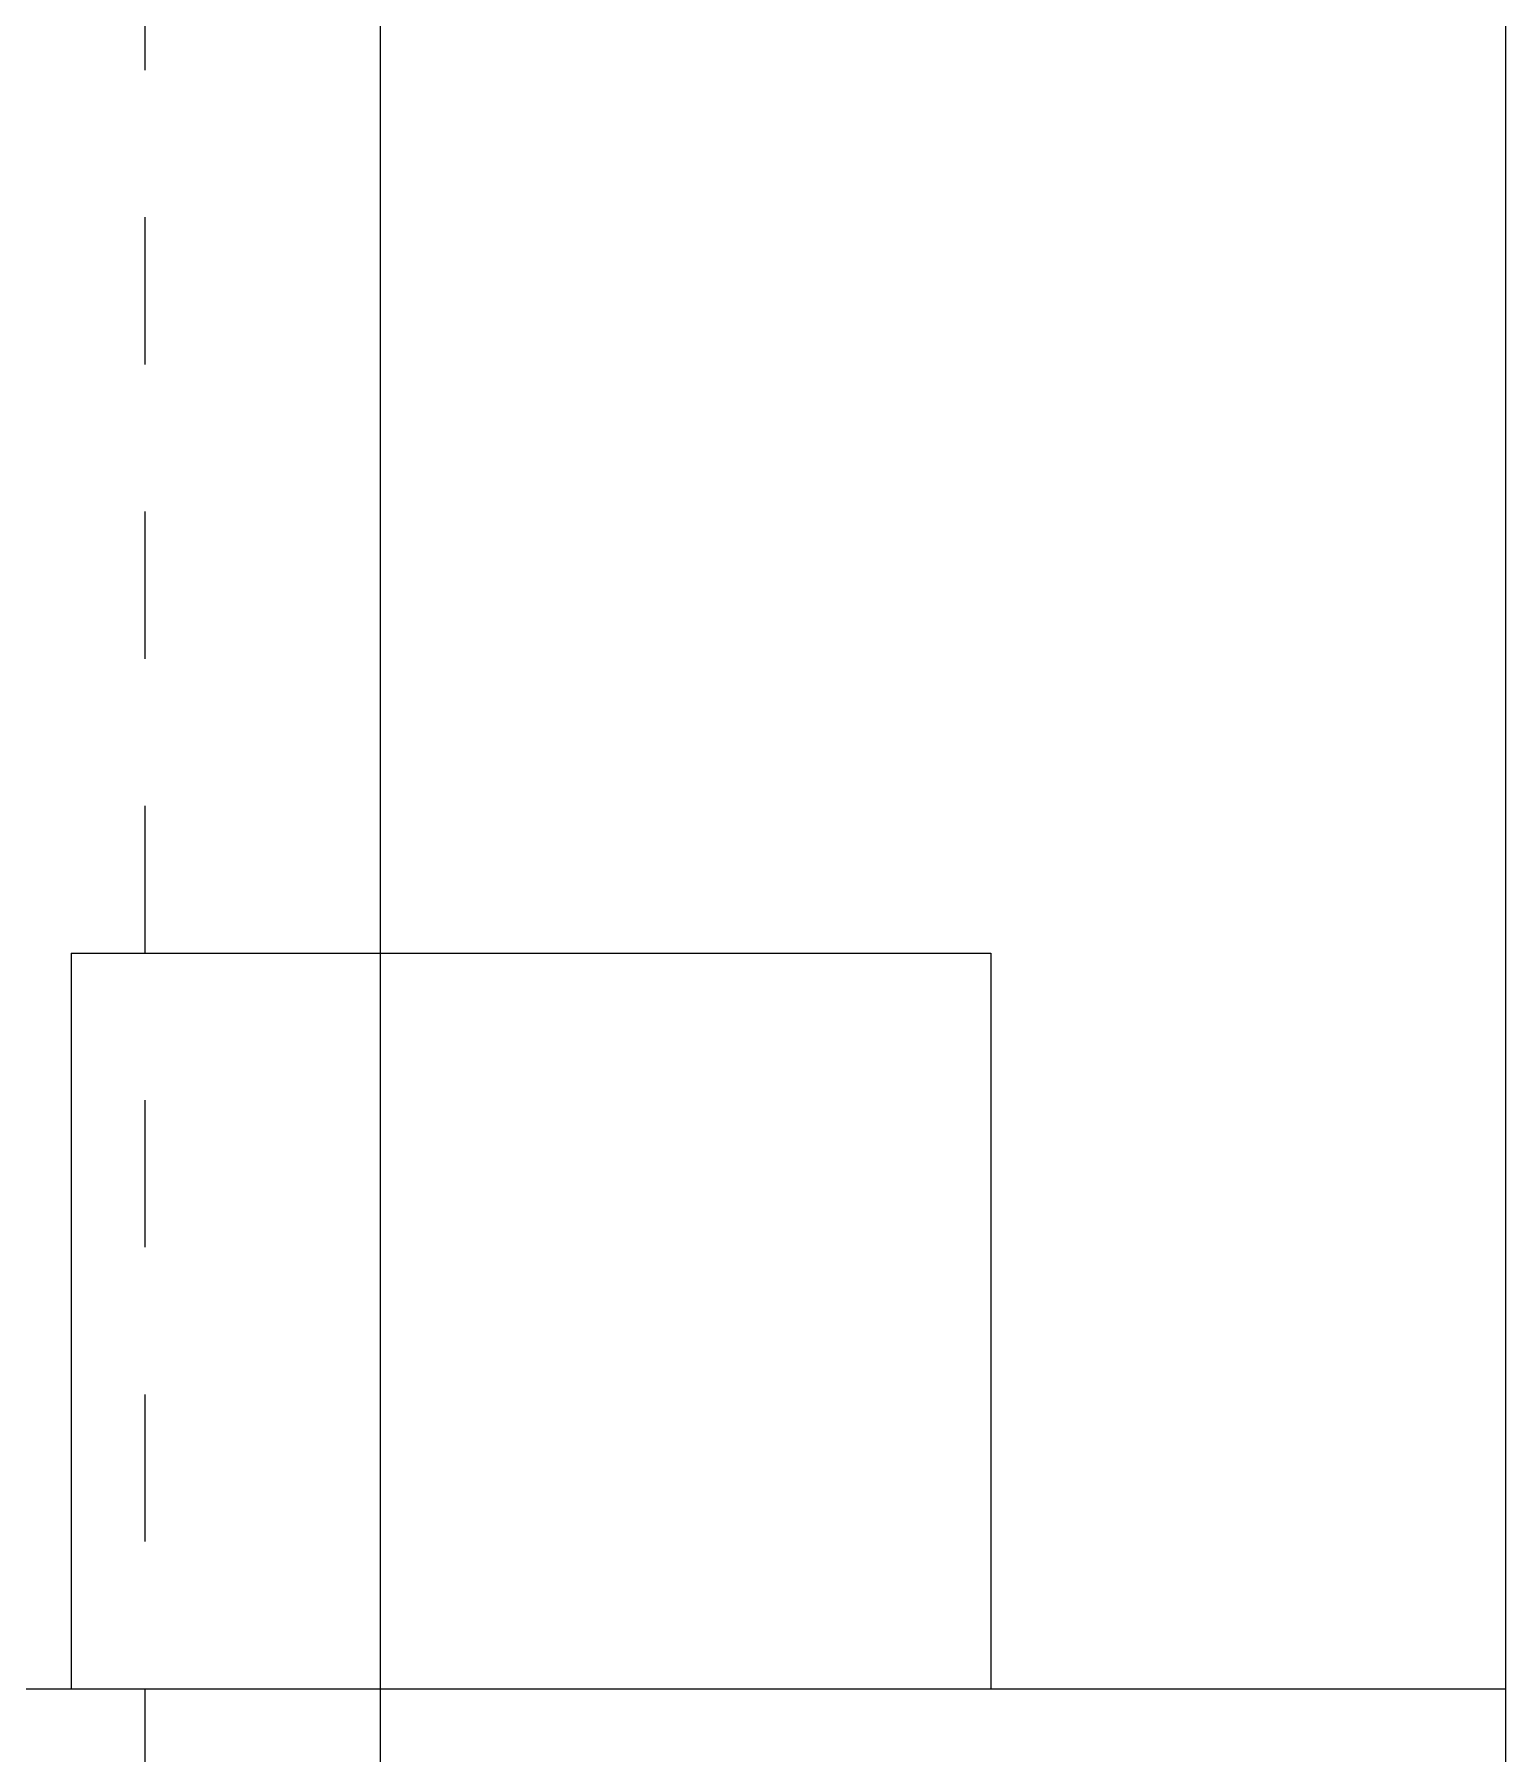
# Model space of a CAD drawing. Header units: inches. Extents: x -66.2 to 5.8, y 249.7 to 328.9.
# Drawn here: x -35.746 to -34.746, y 272.846 to 274.015 of the extents above; entities that cross this region are included whole.
import ezdxf

# ---------------------------------------------------------------- set-up
doc = ezdxf.new("R2010")
doc.units = ezdxf.units.IN
doc.header["$MEASUREMENT"] = 0
doc.linetypes.add('DASHED2', pattern=[0.375, 0.25, -0.125])
doc.linetypes.add('HIDDEN', pattern=[0.375, 0.25, -0.125])
doc.layers.add('A2 Hatch', color=8, linetype='Continuous', lineweight=9)

msp = doc.modelspace()

# ---------------------------------------------------------------- linework, layer by layer
at = {"color": 1}
for p, q in [((-35.5108, 284.8903), (-35.5108, 272.8903)), ((-34.7458, 284.8903), (-34.7458, 272.8903)), ((-35.7208, 273.3903), (-35.7208, 272.8903)), ((-35.7208, 273.3903), (-35.0958, 273.3903)), ((-35.7208, 273.3903), (-35.7208, 272.8903)), ((-35.7208, 273.3903), (-35.0958, 273.3903)), ((-35.7208, 273.3903), (-35.7208, 272.8903)), ((-35.7208, 273.3903), (-35.0958, 273.3903)), ((-35.7208, 273.3903), (-35.7208, 272.8903)), ((-35.7208, 273.3903), (-35.0958, 273.3903)), ((-35.7208, 273.3903), (-35.7208, 272.8903)), ((-35.7208, 273.3903), (-35.0958, 273.3903)), ((-35.7208, 273.3903), (-35.7208, 272.8903)), ((-35.7208, 273.3903), (-35.0958, 273.3903)), ((-35.7208, 273.3903), (-35.7208, 272.8903)), ((-35.7208, 273.3903), (-35.0958, 273.3903)), ((-35.7208, 273.3903), (-35.7208, 272.8903)), ((-35.7208, 273.3903), (-35.0958, 273.3903)), ((-35.7208, 273.3903), (-35.7208, 272.8903)), ((-35.7208, 273.3903), (-35.0958, 273.3903)), ((-35.7208, 273.3903), (-35.7208, 272.8903)), ((-35.7208, 273.3903), (-35.0958, 273.3903)), ((-35.7208, 273.3903), (-35.7208, 272.8903)), ((-35.7208, 273.3903), (-35.0958, 273.3903)), ((-35.7208, 273.3903), (-35.7208, 272.8903)), ((-35.7208, 273.3903), (-35.0958, 273.3903)), ((-35.7208, 273.3903), (-35.7208, 272.8903)), ((-35.7208, 273.3903), (-35.0958, 273.3903)), ((-35.7208, 273.3903), (-35.7208, 272.8903)), ((-35.7208, 273.3903), (-35.0958, 273.3903)), ((-35.7208, 273.3903), (-35.7208, 272.8903)), ((-35.7208, 273.3903), (-35.0958, 273.3903)), ((-35.7208, 273.3903), (-35.7208, 272.8903)), ((-35.7208, 273.3903), (-35.0958, 273.3903)), ((-35.7208, 273.3903), (-35.7208, 272.8903)), ((-35.7208, 273.3903), (-35.0958, 273.3903)), ((-35.7208, 273.3903), (-35.7208, 272.8903)), ((-35.7208, 273.3903), (-35.0958, 273.3903)), ((-35.7208, 273.3903), (-35.7208, 272.8903)), ((-35.7208, 273.3903), (-35.0958, 273.3903)), ((-35.7208, 273.3903), (-35.7208, 272.8903)), ((-35.7208, 273.3903), (-35.0958, 273.3903)), ((-35.7208, 273.3903), (-35.7208, 272.8903)), ((-35.7208, 273.3903), (-35.0958, 273.3903)), ((-35.7208, 273.3903), (-35.7208, 272.8903)), ((-35.7208, 273.3903), (-35.0958, 273.3903)), ((-35.7208, 273.3903), (-35.7208, 272.8903)), ((-35.7208, 273.3903), (-35.0958, 273.3903)), ((-35.7208, 273.3903), (-35.7208, 272.8903)), ((-35.7208, 273.3903), (-35.0958, 273.3903)), ((-35.7208, 273.3903), (-35.7208, 272.8903)), ((-35.7208, 273.3903), (-35.0958, 273.3903)), ((-35.7208, 273.3903), (-35.7208, 272.8903)), ((-35.7208, 273.3903), (-35.0958, 273.3903)), ((-35.7208, 273.3903), (-35.7208, 272.8903)), ((-35.7208, 273.3903), (-35.0958, 273.3903)), ((-35.7208, 273.3903), (-35.7208, 272.8903)), ((-35.7208, 273.3903), (-35.0958, 273.3903)), ((-35.7208, 273.3903), (-35.7208, 272.8903)), ((-35.7208, 273.3903), (-35.0958, 273.3903)), ((-35.7208, 273.3903), (-35.7208, 272.8903)), ((-35.7208, 273.3903), (-35.0958, 273.3903)), ((-35.7208, 273.3903), (-35.7208, 272.8903)), ((-35.7208, 273.3903), (-35.0958, 273.3903)), ((-35.7208, 273.3903), (-35.7208, 272.8903)), ((-35.7208, 273.3903), (-35.0958, 273.3903)), ((-35.7208, 273.3903), (-35.7208, 272.8903)), ((-35.7208, 273.3903), (-35.0958, 273.3903)), ((-35.7208, 273.3903), (-35.7208, 272.8903)), ((-35.7208, 273.3903), (-35.0958, 273.3903)), ((-35.7208, 273.3903), (-35.7208, 272.8903)), ((-35.7208, 273.3903), (-35.0958, 273.3903)), ((-35.7208, 273.3903), (-35.7208, 272.8903)), ((-35.7208, 273.3903), (-35.0958, 273.3903)), ((-35.7208, 273.3903), (-35.7208, 272.8903)), ((-35.7208, 273.3903), (-35.0958, 273.3903)), ((-35.7208, 273.3903), (-35.7208, 272.8903)), ((-35.7208, 273.3903), (-35.0958, 273.3903)), ((-35.7208, 273.3903), (-35.7208, 272.8903)), ((-35.7208, 273.3903), (-35.0958, 273.3903)), ((-35.7208, 273.3903), (-35.7208, 272.8903)), ((-35.7208, 273.3903), (-35.0958, 273.3903)), ((-35.0958, 273.3903), (-35.0958, 272.8903)), ((-35.0958, 273.3903), (-35.0958, 272.8903)), ((-35.0958, 273.3903), (-35.0958, 272.8903)), ((-35.0958, 273.3903), (-35.0958, 272.8903)), ((-35.0958, 273.3903), (-35.0958, 272.8903)), ((-35.0958, 273.3903), (-35.0958, 272.8903)), ((-35.0958, 273.3903), (-35.0958, 272.8903)), ((-35.0958, 273.3903), (-35.0958, 272.8903)), ((-35.0958, 273.3903), (-35.0958, 272.8903)), ((-35.0958, 273.3903), (-35.0958, 272.8903)), ((-35.0958, 273.3903), (-35.0958, 272.8903)), ((-35.0958, 273.3903), (-35.0958, 272.8903)), ((-35.0958, 273.3903), (-35.0958, 272.8903)), ((-35.0958, 273.3903), (-35.0958, 272.8903)), ((-35.0958, 273.3903), (-35.0958, 272.8903)), ((-35.0958, 273.3903), (-35.0958, 272.8903)), ((-35.0958, 273.3903), (-35.0958, 272.8903)), ((-35.0958, 273.3903), (-35.0958, 272.8903)), ((-35.0958, 273.3903), (-35.0958, 272.8903)), ((-35.0958, 273.3903), (-35.0958, 272.8903)), ((-35.0958, 273.3903), (-35.0958, 272.8903)), ((-35.0958, 273.3903), (-35.0958, 272.8903)), ((-35.0958, 273.3903), (-35.0958, 272.8903)), ((-35.0958, 273.3903), (-35.0958, 272.8903)), ((-35.0958, 273.3903), (-35.0958, 272.8903)), ((-35.0958, 273.3903), (-35.0958, 272.8903)), ((-35.0958, 273.3903), (-35.0958, 272.8903)), ((-35.0958, 273.3903), (-35.0958, 272.8903)), ((-35.0958, 273.3903), (-35.0958, 272.8903)), ((-35.0958, 273.3903), (-35.0958, 272.8903)), ((-35.0958, 273.3903), (-35.0958, 272.8903)), ((-35.0958, 273.3903), (-35.0958, 272.8903)), ((-35.0958, 273.3903), (-35.0958, 272.8903)), ((-35.0958, 273.3903), (-35.0958, 272.8903)), ((-35.0958, 273.3903), (-35.0958, 272.8903)), ((-35.0958, 273.3903), (-35.0958, 272.8903)), ((-35.0958, 273.3903), (-35.0958, 272.8903)), ((-35.0958, 273.3903), (-35.0958, 272.8903)), ((-35.0958, 273.3903), (-35.0958, 272.8903)), ((-35.0958, 273.3903), (-35.0958, 272.8903)), ((-36.7458, 272.8903), (-34.7458, 272.8903)), ((-36.7458, 272.8903), (-34.7458, 272.8903)), ((-36.7458, 272.8903), (-34.7458, 272.8903)), ((-36.7458, 272.8903), (-34.7458, 272.8903)), ((-36.7458, 272.8903), (-34.7458, 272.8903)), ((-36.7458, 272.8903), (-34.7458, 272.8903)), ((-36.7458, 272.8903), (-34.7458, 272.8903)), ((-36.7458, 272.8903), (-34.7458, 272.8903)), ((-36.7458, 272.8903), (-34.7458, 272.8903)), ((-36.7458, 272.8903), (-34.7458, 272.8903)), ((-36.7458, 272.8903), (-34.7458, 272.8903)), ((-36.7458, 272.8903), (-34.7458, 272.8903)), ((-36.7458, 272.8903), (-34.7458, 272.8903)), ((-36.7458, 272.8903), (-34.7458, 272.8903)), ((-36.7458, 272.8903), (-34.7458, 272.8903)), ((-36.7458, 272.8903), (-34.7458, 272.8903)), ((-36.7458, 272.8903), (-34.7458, 272.8903)), ((-36.7458, 272.8903), (-34.7458, 272.8903)), ((-36.7458, 272.8903), (-34.7458, 272.8903)), ((-36.7458, 272.8903), (-34.7458, 272.8903)), ((-36.7458, 272.8903), (-34.7458, 272.8903)), ((-36.7458, 272.8903), (-34.7458, 272.8903)), ((-36.7458, 272.8903), (-34.7458, 272.8903)), ((-36.7458, 272.8903), (-34.7458, 272.8903)), ((-36.7458, 272.8903), (-34.7458, 272.8903)), ((-36.7458, 272.8903), (-34.7458, 272.8903)), ((-36.7458, 272.8903), (-34.7458, 272.8903)), ((-36.7458, 272.8903), (-34.7458, 272.8903)), ((-36.7458, 272.8903), (-34.7458, 272.8903)), ((-36.7458, 272.8903), (-34.7458, 272.8903)), ((-36.7458, 272.8903), (-34.7458, 272.8903)), ((-36.7458, 272.8903), (-34.7458, 272.8903)), ((-36.7458, 272.8903), (-34.7458, 272.8903)), ((-36.7458, 272.8903), (-34.7458, 272.8903)), ((-36.7458, 272.8903), (-34.7458, 272.8903)), ((-36.7458, 272.8903), (-34.7458, 272.8903)), ((-36.7458, 272.8903), (-34.7458, 272.8903)), ((-36.7458, 272.8903), (-34.7458, 272.8903)), ((-36.7458, 272.8903), (-34.7458, 272.8903)), ((-36.7458, 272.8903), (-34.7458, 272.8903)), ((-36.7458, 272.8903), (-34.7458, 272.8903)), ((-36.7458, 272.8903), (-34.7458, 272.8903)), ((-36.7458, 272.8903), (-34.7458, 272.8903)), ((-36.7458, 272.8903), (-34.7458, 272.8903)), ((-36.7458, 272.8903), (-34.7458, 272.8903)), ((-36.7458, 272.8903), (-34.7458, 272.8903)), ((-36.7458, 272.8903), (-34.7458, 272.8903)), ((-36.7458, 272.8903), (-34.7458, 272.8903)), ((-36.7458, 272.8903), (-34.7458, 272.8903)), ((-36.7458, 272.8903), (-34.7458, 272.8903)), ((-36.7458, 272.8903), (-34.7458, 272.8903)), ((-36.7458, 272.8903), (-34.7458, 272.8903)), ((-36.7458, 272.8903), (-34.7458, 272.8903)), ((-36.7458, 272.8903), (-34.7458, 272.8903)), ((-36.7458, 272.8903), (-34.7458, 272.8903)), ((-36.7458, 272.8903), (-34.7458, 272.8903)), ((-36.7458, 272.8903), (-34.7458, 272.8903)), ((-36.7458, 272.8903), (-34.7458, 272.8903)), ((-36.7458, 272.8903), (-34.7458, 272.8903)), ((-36.7458, 272.8903), (-34.7458, 272.8903)), ((-36.7458, 272.8903), (-34.7458, 272.8903)), ((-36.7458, 272.8903), (-34.7458, 272.8903)), ((-36.7458, 272.8903), (-34.7458, 272.8903)), ((-36.7458, 272.8903), (-34.7458, 272.8903)), ((-36.7458, 272.8903), (-34.7458, 272.8903)), ((-36.7458, 272.8903), (-34.7458, 272.8903)), ((-36.7458, 272.8903), (-34.7458, 272.8903)), ((-36.7458, 272.8903), (-34.7458, 272.8903)), ((-36.7458, 272.8903), (-34.7458, 272.8903)), ((-36.7458, 272.8903), (-34.7458, 272.8903)), ((-36.7458, 272.8903), (-34.7458, 272.8903)), ((-36.7458, 272.8903), (-34.7458, 272.8903)), ((-36.7458, 272.8903), (-34.7458, 272.8903)), ((-36.7458, 272.8903), (-34.7458, 272.8903)), ((-36.7458, 272.8903), (-34.7458, 272.8903)), ((-36.7458, 272.8903), (-34.7458, 272.8903)), ((-36.7458, 272.8903), (-34.7458, 272.8903)), ((-36.7458, 272.8903), (-34.7458, 272.8903)), ((-36.7458, 272.8903), (-34.7458, 272.8903)), ((-36.7458, 272.8903), (-34.7458, 272.8903)), ((-36.7458, 272.8903), (-34.7458, 272.8903)), ((-36.7458, 272.8903), (-34.7458, 272.8903)), ((-36.7458, 272.8903), (-34.7458, 272.8903)), ((-36.7458, 272.8903), (-34.7458, 272.8903)), ((-36.7458, 272.8903), (-34.7458, 272.8903)), ((-36.7458, 272.8903), (-34.7458, 272.8903)), ((-36.7458, 272.8903), (-34.7458, 272.8903)), ((-36.7458, 272.8903), (-34.7458, 272.8903)), ((-36.7458, 272.8903), (-34.7458, 272.8903)), ((-36.7458, 272.8903), (-34.7458, 272.8903)), ((-36.7458, 272.8903), (-34.7458, 272.8903)), ((-36.7458, 272.8903), (-34.7458, 272.8903)), ((-36.7458, 272.8903), (-34.7458, 272.8903)), ((-36.7458, 272.8903), (-34.7458, 272.8903)), ((-36.7458, 272.8903), (-34.7458, 272.8903)), ((-36.7458, 272.8903), (-34.7458, 272.8903)), ((-36.7458, 272.8903), (-34.7458, 272.8903)), ((-36.7458, 272.8903), (-34.7458, 272.8903)), ((-36.7458, 272.8903), (-34.7458, 272.8903)), ((-36.7458, 272.8903), (-34.7458, 272.8903)), ((-36.3308, 272.8903), (-34.7458, 272.8903)), ((-36.3308, 272.8903), (-34.7458, 272.8903)), ((-36.3308, 272.8903), (-34.7458, 272.8903)), ((-36.3308, 272.8903), (-34.7458, 272.8903)), ((-36.3308, 272.8903), (-34.7458, 272.8903)), ((-36.3308, 272.8903), (-34.7458, 272.8903)), ((-36.3308, 272.8903), (-34.7458, 272.8903)), ((-36.3308, 272.8903), (-34.7458, 272.8903)), ((-36.3308, 272.8903), (-34.7458, 272.8903)), ((-36.3308, 272.8903), (-34.7458, 272.8903)), ((-36.3308, 272.8903), (-34.7458, 272.8903)), ((-36.3308, 272.8903), (-34.7458, 272.8903)), ((-36.3308, 272.8903), (-34.7458, 272.8903)), ((-36.3308, 272.8903), (-34.7458, 272.8903)), ((-36.3308, 272.8903), (-34.7458, 272.8903)), ((-36.3308, 272.8903), (-34.7458, 272.8903)), ((-36.3308, 272.8903), (-34.7458, 272.8903)), ((-36.3308, 272.8903), (-34.7458, 272.8903)), ((-36.3308, 272.8903), (-34.7458, 272.8903)), ((-36.3308, 272.8903), (-34.7458, 272.8903)), ((-36.3308, 272.8903), (-34.7458, 272.8903)), ((-36.3308, 272.8903), (-34.7458, 272.8903)), ((-36.3308, 272.8903), (-34.7458, 272.8903)), ((-36.3308, 272.8903), (-34.7458, 272.8903)), ((-36.3308, 272.8903), (-34.7458, 272.8903)), ((-36.3308, 272.8903), (-34.7458, 272.8903)), ((-36.3308, 272.8903), (-34.7458, 272.8903)), ((-36.3308, 272.8903), (-34.7458, 272.8903)), ((-36.3308, 272.8903), (-34.7458, 272.8903)), ((-36.3308, 272.8903), (-34.7458, 272.8903)), ((-36.3308, 272.8903), (-34.7458, 272.8903)), ((-36.3308, 272.8903), (-34.7458, 272.8903)), ((-36.3308, 272.8903), (-34.7458, 272.8903)), ((-36.3308, 272.8903), (-34.7458, 272.8903)), ((-36.3308, 272.8903), (-34.7458, 272.8903)), ((-36.3308, 272.8903), (-34.7458, 272.8903)), ((-36.3308, 272.8903), (-34.7458, 272.8903)), ((-36.3308, 272.8903), (-34.7458, 272.8903)), ((-36.3308, 272.8903), (-34.7458, 272.8903)), ((-36.3308, 272.8903), (-34.7458, 272.8903)), ((-35.5108, 272.8903), (-35.5108, 272.0532)), ((-34.7458, 272.8903), (-34.7458, 272.3127))]:
    msp.add_line(p, q, dxfattribs=at)
at = {"color": 1, "linetype": 'HIDDEN', "ltscale": 0.02}
for p, q in [((-35.7208, 273.3903), (-35.7208, 272.8903)), ((-35.7208, 273.3903), (-35.0958, 273.3903)), ((-35.7208, 273.3903), (-35.7208, 272.8903)), ((-35.7208, 273.3903), (-35.0958, 273.3903)), ((-35.7208, 273.3903), (-35.7208, 272.8903)), ((-35.7208, 273.3903), (-35.0958, 273.3903)), ((-35.7208, 273.3903), (-35.7208, 272.8903)), ((-35.7208, 273.3903), (-35.0958, 273.3903)), ((-35.7208, 273.3903), (-35.7208, 272.8903)), ((-35.7208, 273.3903), (-35.0958, 273.3903)), ((-35.7208, 273.3903), (-35.7208, 272.8903)), ((-35.7208, 273.3903), (-35.0958, 273.3903)), ((-35.7208, 273.3903), (-35.7208, 272.8903)), ((-35.7208, 273.3903), (-35.0958, 273.3903)), ((-35.7208, 273.3903), (-35.7208, 272.8903)), ((-35.7208, 273.3903), (-35.0958, 273.3903)), ((-35.7208, 273.3903), (-35.7208, 272.8903)), ((-35.7208, 273.3903), (-35.0958, 273.3903)), ((-35.7208, 273.3903), (-35.7208, 272.8903)), ((-35.7208, 273.3903), (-35.0958, 273.3903)), ((-35.7208, 273.3903), (-35.7208, 272.8903)), ((-35.7208, 273.3903), (-35.0958, 273.3903)), ((-35.7208, 273.3903), (-35.7208, 272.8903)), ((-35.7208, 273.3903), (-35.0958, 273.3903)), ((-35.7208, 273.3903), (-35.7208, 272.8903)), ((-35.7208, 273.3903), (-35.0958, 273.3903)), ((-35.7208, 273.3903), (-35.7208, 272.8903)), ((-35.7208, 273.3903), (-35.0958, 273.3903)), ((-35.7208, 273.3903), (-35.7208, 272.8903)), ((-35.7208, 273.3903), (-35.0958, 273.3903)), ((-35.7208, 273.3903), (-35.7208, 272.8903)), ((-35.7208, 273.3903), (-35.0958, 273.3903)), ((-35.7208, 273.3903), (-35.7208, 272.8903)), ((-35.7208, 273.3903), (-35.0958, 273.3903)), ((-35.7208, 273.3903), (-35.7208, 272.8903)), ((-35.7208, 273.3903), (-35.0958, 273.3903)), ((-35.7208, 273.3903), (-35.7208, 272.8903)), ((-35.7208, 273.3903), (-35.0958, 273.3903)), ((-35.7208, 273.3903), (-35.7208, 272.8903)), ((-35.7208, 273.3903), (-35.0958, 273.3903)), ((-35.7208, 273.3903), (-35.7208, 272.8903)), ((-35.7208, 273.3903), (-35.0958, 273.3903)), ((-35.7208, 273.3903), (-35.7208, 272.8903)), ((-35.7208, 273.3903), (-35.0958, 273.3903)), ((-35.7208, 273.3903), (-35.7208, 272.8903)), ((-35.7208, 273.3903), (-35.0958, 273.3903)), ((-35.7208, 273.3903), (-35.7208, 272.8903)), ((-35.7208, 273.3903), (-35.0958, 273.3903)), ((-35.7208, 273.3903), (-35.7208, 272.8903)), ((-35.7208, 273.3903), (-35.0958, 273.3903)), ((-35.7208, 273.3903), (-35.7208, 272.8903)), ((-35.7208, 273.3903), (-35.0958, 273.3903)), ((-35.7208, 273.3903), (-35.7208, 272.8903)), ((-35.7208, 273.3903), (-35.0958, 273.3903)), ((-35.7208, 273.3903), (-35.7208, 272.8903)), ((-35.7208, 273.3903), (-35.0958, 273.3903)), ((-35.7208, 273.3903), (-35.7208, 272.8903)), ((-35.7208, 273.3903), (-35.0958, 273.3903)), ((-35.7208, 273.3903), (-35.7208, 272.8903)), ((-35.7208, 273.3903), (-35.0958, 273.3903)), ((-35.7208, 273.3903), (-35.7208, 272.8903)), ((-35.7208, 273.3903), (-35.0958, 273.3903)), ((-35.7208, 273.3903), (-35.7208, 272.8903)), ((-35.7208, 273.3903), (-35.0958, 273.3903)), ((-35.7208, 273.3903), (-35.7208, 272.8903)), ((-35.7208, 273.3903), (-35.0958, 273.3903)), ((-35.7208, 273.3903), (-35.7208, 272.8903)), ((-35.7208, 273.3903), (-35.0958, 273.3903)), ((-35.7208, 273.3903), (-35.7208, 272.8903)), ((-35.7208, 273.3903), (-35.0958, 273.3903)), ((-35.7208, 273.3903), (-35.7208, 272.8903)), ((-35.7208, 273.3903), (-35.0958, 273.3903)), ((-35.7208, 273.3903), (-35.7208, 272.8903)), ((-35.7208, 273.3903), (-35.0958, 273.3903)), ((-35.7208, 273.3903), (-35.7208, 272.8903)), ((-35.7208, 273.3903), (-35.0958, 273.3903)), ((-35.7208, 273.3903), (-35.7208, 272.8903)), ((-35.7208, 273.3903), (-35.0958, 273.3903)), ((-35.7208, 273.3903), (-35.7208, 272.8903)), ((-35.7208, 273.3903), (-35.0958, 273.3903)), ((-35.7208, 273.3903), (-35.7208, 272.8903)), ((-35.7208, 273.3903), (-35.0958, 273.3903)), ((-35.7208, 273.3903), (-35.7208, 272.8903)), ((-35.7208, 273.3903), (-35.0958, 273.3903)), ((-35.7208, 273.3903), (-35.7208, 272.8903)), ((-35.7208, 273.3903), (-35.0958, 273.3903)), ((-35.7208, 273.3903), (-35.7208, 272.8903)), ((-35.7208, 273.3903), (-35.0958, 273.3903)), ((-35.7208, 273.3903), (-35.7208, 272.8903)), ((-35.7208, 273.3903), (-35.0958, 273.3903)), ((-35.7208, 273.3903), (-35.7208, 272.8903)), ((-35.7208, 273.3903), (-35.0958, 273.3903)), ((-35.7208, 273.3903), (-35.7208, 272.8903)), ((-35.7208, 273.3903), (-35.0958, 273.3903)), ((-35.7208, 273.3903), (-35.7208, 272.8903)), ((-35.7208, 273.3903), (-35.0958, 273.3903)), ((-35.7208, 273.3903), (-35.7208, 272.8903)), ((-35.7208, 273.3903), (-35.0958, 273.3903)), ((-35.7208, 273.3903), (-35.7208, 272.8903)), ((-35.7208, 273.3903), (-35.0958, 273.3903)), ((-35.7208, 273.3903), (-35.7208, 272.8903)), ((-35.7208, 273.3903), (-35.0958, 273.3903)), ((-35.7208, 273.3903), (-35.7208, 272.8903)), ((-35.7208, 273.3903), (-35.0958, 273.3903)), ((-35.7208, 273.3903), (-35.7208, 272.8903)), ((-35.7208, 273.3903), (-35.0958, 273.3903)), ((-35.7208, 273.3903), (-35.7208, 272.8903)), ((-35.7208, 273.3903), (-35.0958, 273.3903)), ((-35.7208, 273.3903), (-35.7208, 272.8903)), ((-35.7208, 273.3903), (-35.0958, 273.3903)), ((-35.7208, 273.3903), (-35.7208, 272.8903)), ((-35.7208, 273.3903), (-35.0958, 273.3903)), ((-35.7208, 273.3903), (-35.7208, 272.8903)), ((-35.7208, 273.3903), (-35.0958, 273.3903)), ((-35.7208, 273.3903), (-35.7208, 272.8903)), ((-35.7208, 273.3903), (-35.0958, 273.3903)), ((-35.7208, 273.3903), (-35.7208, 272.8903)), ((-35.7208, 273.3903), (-35.0958, 273.3903)), ((-35.7208, 273.3903), (-35.7208, 272.8903)), ((-35.7208, 273.3903), (-35.0958, 273.3903)), ((-35.7208, 273.3903), (-35.7208, 272.8903)), ((-35.7208, 273.3903), (-35.0958, 273.3903)), ((-35.7208, 273.3903), (-35.7208, 272.8903)), ((-35.7208, 273.3903), (-35.0958, 273.3903)), ((-35.7208, 273.3903), (-35.7208, 272.8903)), ((-35.7208, 273.3903), (-35.0958, 273.3903)), ((-35.7208, 273.3903), (-35.7208, 272.8903)), ((-35.7208, 273.3903), (-35.0958, 273.3903)), ((-35.7208, 273.3903), (-35.7208, 272.8903)), ((-35.7208, 273.3903), (-35.0958, 273.3903)), ((-35.7208, 273.3903), (-35.7208, 272.8903)), ((-35.7208, 273.3903), (-35.0958, 273.3903)), ((-35.7208, 273.3903), (-35.7208, 272.8903)), ((-35.7208, 273.3903), (-35.0958, 273.3903)), ((-35.7208, 273.3903), (-35.7208, 272.8903)), ((-35.7208, 273.3903), (-35.0958, 273.3903)), ((-35.7208, 273.3903), (-35.7208, 272.8903)), ((-35.7208, 273.3903), (-35.0958, 273.3903)), ((-35.7208, 273.3903), (-35.7208, 272.8903)), ((-35.7208, 273.3903), (-35.0958, 273.3903)), ((-35.7208, 273.3903), (-35.7208, 272.8903)), ((-35.7208, 273.3903), (-35.0958, 273.3903)), ((-35.7208, 273.3903), (-35.7208, 272.8903)), ((-35.7208, 273.3903), (-35.0958, 273.3903)), ((-35.7208, 273.3903), (-35.7208, 272.8903)), ((-35.7208, 273.3903), (-35.0958, 273.3903)), ((-35.7208, 273.3903), (-35.7208, 272.8903)), ((-35.7208, 273.3903), (-35.0958, 273.3903)), ((-35.7208, 273.3903), (-35.7208, 272.8903)), ((-35.7208, 273.3903), (-35.0958, 273.3903)), ((-35.7208, 273.3903), (-35.7208, 272.8903)), ((-35.7208, 273.3903), (-35.0958, 273.3903)), ((-35.7208, 273.3903), (-35.7208, 272.8903)), ((-35.7208, 273.3903), (-35.0958, 273.3903)), ((-35.7208, 273.3903), (-35.7208, 272.8903)), ((-35.7208, 273.3903), (-35.0958, 273.3903)), ((-35.7208, 273.3903), (-35.7208, 272.8903)), ((-35.7208, 273.3903), (-35.0958, 273.3903)), ((-35.7208, 273.3903), (-35.7208, 272.8903)), ((-35.7208, 273.3903), (-35.0958, 273.3903)), ((-35.7208, 273.3903), (-35.7208, 272.8903)), ((-35.7208, 273.3903), (-35.0958, 273.3903)), ((-35.7208, 273.3903), (-35.7208, 272.8903)), ((-35.7208, 273.3903), (-35.0958, 273.3903)), ((-35.7208, 273.3903), (-35.7208, 272.8903)), ((-35.7208, 273.3903), (-35.0958, 273.3903)), ((-35.7208, 273.3903), (-35.7208, 272.8903)), ((-35.7208, 273.3903), (-35.0958, 273.3903)), ((-35.7208, 273.3903), (-35.7208, 272.8903)), ((-35.7208, 273.3903), (-35.0958, 273.3903)), ((-35.7208, 273.3903), (-35.7208, 272.8903)), ((-35.7208, 273.3903), (-35.0958, 273.3903)), ((-35.7208, 273.3903), (-35.7208, 272.8903)), ((-35.7208, 273.3903), (-35.0958, 273.3903)), ((-35.7208, 273.3903), (-35.7208, 272.8903)), ((-35.7208, 273.3903), (-35.0958, 273.3903)), ((-35.7208, 273.3903), (-35.7208, 272.8903)), ((-35.7208, 273.3903), (-35.0958, 273.3903)), ((-35.7208, 273.3903), (-35.7208, 272.8903)), ((-35.7208, 273.3903), (-35.0958, 273.3903)), ((-35.7208, 273.3903), (-35.7208, 272.8903)), ((-35.7208, 273.3903), (-35.0958, 273.3903)), ((-35.7208, 273.3903), (-35.7208, 272.8903)), ((-35.7208, 273.3903), (-35.0958, 273.3903)), ((-35.7208, 273.3903), (-35.7208, 272.8903)), ((-35.7208, 273.3903), (-35.0958, 273.3903)), ((-35.7208, 273.3903), (-35.7208, 272.8903)), ((-35.7208, 273.3903), (-35.0958, 273.3903)), ((-35.7208, 273.3903), (-35.7208, 272.8903)), ((-35.7208, 273.3903), (-35.0958, 273.3903)), ((-35.7208, 273.3903), (-35.7208, 272.8903)), ((-35.7208, 273.3903), (-35.0958, 273.3903)), ((-35.7208, 273.3903), (-35.7208, 272.8903)), ((-35.7208, 273.3903), (-35.0958, 273.3903)), ((-35.7208, 273.3903), (-35.7208, 272.8903)), ((-35.7208, 273.3903), (-35.0958, 273.3903)), ((-35.7208, 273.3903), (-35.7208, 272.8903)), ((-35.7208, 273.3903), (-35.0958, 273.3903)), ((-35.7208, 273.3903), (-35.7208, 272.8903)), ((-35.7208, 273.3903), (-35.0958, 273.3903)), ((-35.0958, 273.3903), (-35.0958, 272.8903)), ((-35.0958, 273.3903), (-35.0958, 272.8903)), ((-35.0958, 273.3903), (-35.0958, 272.8903)), ((-35.0958, 273.3903), (-35.0958, 272.8903)), ((-35.0958, 273.3903), (-35.0958, 272.8903)), ((-35.0958, 273.3903), (-35.0958, 272.8903)), ((-35.0958, 273.3903), (-35.0958, 272.8903)), ((-35.0958, 273.3903), (-35.0958, 272.8903)), ((-35.0958, 273.3903), (-35.0958, 272.8903)), ((-35.0958, 273.3903), (-35.0958, 272.8903)), ((-35.0958, 273.3903), (-35.0958, 272.8903)), ((-35.0958, 273.3903), (-35.0958, 272.8903)), ((-35.0958, 273.3903), (-35.0958, 272.8903)), ((-35.0958, 273.3903), (-35.0958, 272.8903)), ((-35.0958, 273.3903), (-35.0958, 272.8903)), ((-35.0958, 273.3903), (-35.0958, 272.8903)), ((-35.0958, 273.3903), (-35.0958, 272.8903)), ((-35.0958, 273.3903), (-35.0958, 272.8903)), ((-35.0958, 273.3903), (-35.0958, 272.8903)), ((-35.0958, 273.3903), (-35.0958, 272.8903)), ((-35.0958, 273.3903), (-35.0958, 272.8903)), ((-35.0958, 273.3903), (-35.0958, 272.8903)), ((-35.0958, 273.3903), (-35.0958, 272.8903)), ((-35.0958, 273.3903), (-35.0958, 272.8903)), ((-35.0958, 273.3903), (-35.0958, 272.8903)), ((-35.0958, 273.3903), (-35.0958, 272.8903)), ((-35.0958, 273.3903), (-35.0958, 272.8903)), ((-35.0958, 273.3903), (-35.0958, 272.8903)), ((-35.0958, 273.3903), (-35.0958, 272.8903)), ((-35.0958, 273.3903), (-35.0958, 272.8903)), ((-35.0958, 273.3903), (-35.0958, 272.8903)), ((-35.0958, 273.3903), (-35.0958, 272.8903)), ((-35.0958, 273.3903), (-35.0958, 272.8903)), ((-35.0958, 273.3903), (-35.0958, 272.8903)), ((-35.0958, 273.3903), (-35.0958, 272.8903)), ((-35.0958, 273.3903), (-35.0958, 272.8903)), ((-35.0958, 273.3903), (-35.0958, 272.8903)), ((-35.0958, 273.3903), (-35.0958, 272.8903)), ((-35.0958, 273.3903), (-35.0958, 272.8903)), ((-35.0958, 273.3903), (-35.0958, 272.8903)), ((-35.0958, 273.3903), (-35.0958, 272.8903)), ((-35.0958, 273.3903), (-35.0958, 272.8903)), ((-35.0958, 273.3903), (-35.0958, 272.8903)), ((-35.0958, 273.3903), (-35.0958, 272.8903)), ((-35.0958, 273.3903), (-35.0958, 272.8903)), ((-35.0958, 273.3903), (-35.0958, 272.8903)), ((-35.0958, 273.3903), (-35.0958, 272.8903)), ((-35.0958, 273.3903), (-35.0958, 272.8903)), ((-35.0958, 273.3903), (-35.0958, 272.8903)), ((-35.0958, 273.3903), (-35.0958, 272.8903)), ((-35.0958, 273.3903), (-35.0958, 272.8903)), ((-35.0958, 273.3903), (-35.0958, 272.8903)), ((-35.0958, 273.3903), (-35.0958, 272.8903)), ((-35.0958, 273.3903), (-35.0958, 272.8903)), ((-35.0958, 273.3903), (-35.0958, 272.8903)), ((-35.0958, 273.3903), (-35.0958, 272.8903)), ((-35.0958, 273.3903), (-35.0958, 272.8903)), ((-35.0958, 273.3903), (-35.0958, 272.8903)), ((-35.0958, 273.3903), (-35.0958, 272.8903)), ((-35.0958, 273.3903), (-35.0958, 272.8903)), ((-35.0958, 273.3903), (-35.0958, 272.8903)), ((-35.0958, 273.3903), (-35.0958, 272.8903)), ((-35.0958, 273.3903), (-35.0958, 272.8903)), ((-35.0958, 273.3903), (-35.0958, 272.8903)), ((-35.0958, 273.3903), (-35.0958, 272.8903)), ((-35.0958, 273.3903), (-35.0958, 272.8903)), ((-35.0958, 273.3903), (-35.0958, 272.8903)), ((-35.0958, 273.3903), (-35.0958, 272.8903)), ((-35.0958, 273.3903), (-35.0958, 272.8903)), ((-35.0958, 273.3903), (-35.0958, 272.8903)), ((-35.0958, 273.3903), (-35.0958, 272.8903)), ((-35.0958, 273.3903), (-35.0958, 272.8903)), ((-35.0958, 273.3903), (-35.0958, 272.8903)), ((-35.0958, 273.3903), (-35.0958, 272.8903)), ((-35.0958, 273.3903), (-35.0958, 272.8903)), ((-35.0958, 273.3903), (-35.0958, 272.8903)), ((-35.0958, 273.3903), (-35.0958, 272.8903)), ((-35.0958, 273.3903), (-35.0958, 272.8903)), ((-35.0958, 273.3903), (-35.0958, 272.8903)), ((-35.0958, 273.3903), (-35.0958, 272.8903)), ((-35.0958, 273.3903), (-35.0958, 272.8903)), ((-35.0958, 273.3903), (-35.0958, 272.8903)), ((-35.0958, 273.3903), (-35.0958, 272.8903)), ((-35.0958, 273.3903), (-35.0958, 272.8903)), ((-35.0958, 273.3903), (-35.0958, 272.8903)), ((-35.0958, 273.3903), (-35.0958, 272.8903)), ((-35.0958, 273.3903), (-35.0958, 272.8903)), ((-35.0958, 273.3903), (-35.0958, 272.8903)), ((-35.0958, 273.3903), (-35.0958, 272.8903)), ((-35.0958, 273.3903), (-35.0958, 272.8903)), ((-35.0958, 273.3903), (-35.0958, 272.8903)), ((-35.0958, 273.3903), (-35.0958, 272.8903)), ((-35.0958, 273.3903), (-35.0958, 272.8903)), ((-35.0958, 273.3903), (-35.0958, 272.8903)), ((-35.0958, 273.3903), (-35.0958, 272.8903)), ((-35.0958, 273.3903), (-35.0958, 272.8903)), ((-35.0958, 273.3903), (-35.0958, 272.8903)), ((-35.0958, 273.3903), (-35.0958, 272.8903)), ((-35.0958, 273.3903), (-35.0958, 272.8903)), ((-35.0958, 273.3903), (-35.0958, 272.8903))]:
    msp.add_line(p, q, dxfattribs=at)
at = {"ltscale": 0.15}
msp.add_line((-36.7458, 272.8903), (-34.7458, 272.8903), dxfattribs=at)
msp.add_line((-36.7458, 272.8903), (-34.7458, 272.8903), dxfattribs=at)
msp.add_line((-36.7458, 272.8903), (-34.7458, 272.8903), dxfattribs=at)
msp.add_line((-36.7458, 272.8903), (-34.7458, 272.8903), dxfattribs=at)
msp.add_line((-36.7458, 272.8903), (-34.7458, 272.8903), dxfattribs=at)
msp.add_line((-36.7458, 272.8903), (-34.7458, 272.8903), dxfattribs=at)
msp.add_line((-36.7458, 272.8903), (-34.7458, 272.8903), dxfattribs=at)
msp.add_line((-36.7458, 272.8903), (-34.7458, 272.8903), dxfattribs=at)
msp.add_line((-36.7458, 272.8903), (-34.7458, 272.8903), dxfattribs=at)
msp.add_line((-36.7458, 272.8903), (-34.7458, 272.8903), dxfattribs=at)
msp.add_line((-36.7458, 272.8903), (-34.7458, 272.8903), dxfattribs=at)
msp.add_line((-36.7458, 272.8903), (-34.7458, 272.8903), dxfattribs=at)
msp.add_line((-36.7458, 272.8903), (-34.7458, 272.8903), dxfattribs=at)
msp.add_line((-36.7458, 272.8903), (-34.7458, 272.8903), dxfattribs=at)
msp.add_line((-36.7458, 272.8903), (-34.7458, 272.8903), dxfattribs=at)
msp.add_line((-36.7458, 272.8903), (-34.7458, 272.8903), dxfattribs=at)
msp.add_line((-36.7458, 272.8903), (-34.7458, 272.8903), dxfattribs=at)
msp.add_line((-36.7458, 272.8903), (-34.7458, 272.8903), dxfattribs=at)
msp.add_line((-36.7458, 272.8903), (-34.7458, 272.8903), dxfattribs=at)
msp.add_line((-36.7458, 272.8903), (-34.7458, 272.8903), dxfattribs=at)
msp.add_line((-36.7458, 272.8903), (-34.7458, 272.8903), dxfattribs=at)
msp.add_line((-36.7458, 272.8903), (-34.7458, 272.8903), dxfattribs=at)
msp.add_line((-36.7458, 272.8903), (-34.7458, 272.8903), dxfattribs=at)
msp.add_line((-36.7458, 272.8903), (-34.7458, 272.8903), dxfattribs=at)
msp.add_line((-36.7458, 272.8903), (-34.7458, 272.8903), dxfattribs=at)
msp.add_line((-36.7458, 272.8903), (-34.7458, 272.8903), dxfattribs=at)
msp.add_line((-36.7458, 272.8903), (-34.7458, 272.8903), dxfattribs=at)
msp.add_line((-36.7458, 272.8903), (-34.7458, 272.8903), dxfattribs=at)
msp.add_line((-36.7458, 272.8903), (-34.7458, 272.8903), dxfattribs=at)
msp.add_line((-36.7458, 272.8903), (-34.7458, 272.8903), dxfattribs=at)
msp.add_line((-36.7458, 272.8903), (-34.7458, 272.8903), dxfattribs=at)
msp.add_line((-36.7458, 272.8903), (-34.7458, 272.8903), dxfattribs=at)
msp.add_line((-36.7458, 272.8903), (-34.7458, 272.8903), dxfattribs=at)
msp.add_line((-36.7458, 272.8903), (-34.7458, 272.8903), dxfattribs=at)
msp.add_line((-36.7458, 272.8903), (-34.7458, 272.8903), dxfattribs=at)
msp.add_line((-36.7458, 272.8903), (-34.7458, 272.8903), dxfattribs=at)
msp.add_line((-36.7458, 272.8903), (-34.7458, 272.8903), dxfattribs=at)
msp.add_line((-36.7458, 272.8903), (-34.7458, 272.8903), dxfattribs=at)
msp.add_line((-36.7458, 272.8903), (-34.7458, 272.8903), dxfattribs=at)
msp.add_line((-36.7458, 272.8903), (-34.7458, 272.8903), dxfattribs=at)
at = {"layer": 'A2 Hatch', "linetype": 'DASHED2', "ltscale": 0.15}
for p, q in [((-35.6708, 284.8903), (-35.6708, 272.8903)), ((-35.6708, 272.8903), (-35.6708, 271.999))]:
    msp.add_line(p, q, dxfattribs=at)

doc.saveas('drawing.dxf')
